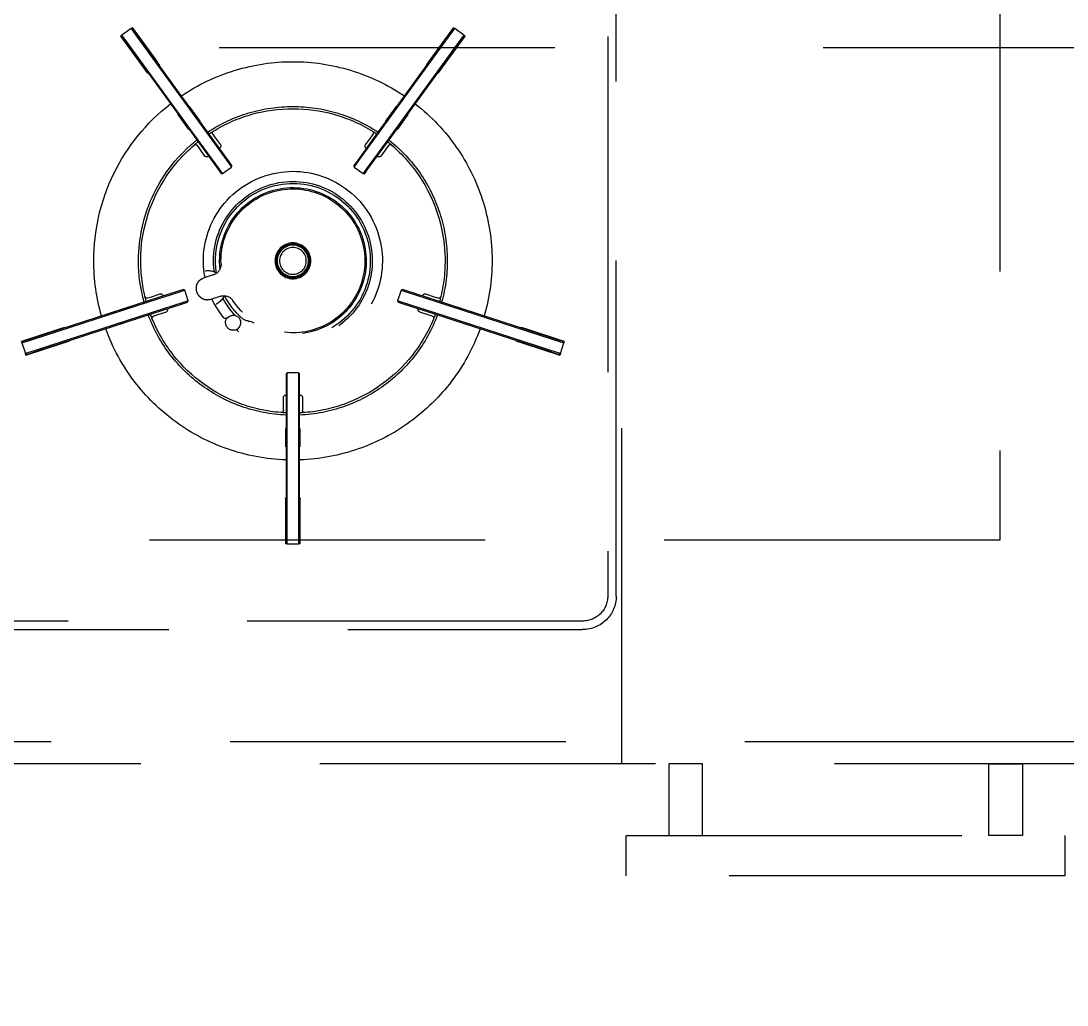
# Model space of a CAD drawing. Header units: millimetres. Extents: x 7294529 to 7346664, y 234399 to 276449.
# Drawn here: x 7334220.8 to 7334688.4, y 250076.6 to 250516.4 of the extents above; entities that cross this region are included whole.
import ezdxf
from ezdxf.xclip import XClip

# ---------------------------------------------------------------- set-up
doc = ezdxf.new("R2010")
doc.units = ezdxf.units.MM
doc.header["$LTSCALE"] = 100
doc.header["$XCLIPFRAME"] = 2
doc.linetypes.add('ST-DASH', pattern=[2.7, 1.5, -1.2])
doc.linetypes.add('U-59B-EX$0$HID', pattern=[2.3, 1.5, -0.8])
doc.layers.add('U-59B-EX$0$FUR_미설치가구', color=8, linetype='U-59B-EX$0$HID')
doc.layers.add('결로방지', color=4, linetype='ST-DASH')

# ---------------------------------------------------------------- blocks, each defined once
blk = doc.blocks.new('U-59B-EX$0$59B_주방가구_1')
at = {"layer": 'U-59B-EX$0$FUR_미설치가구', "linetype": 'U-59B-EX$0$HID'}
for p, q in [((-2038.8, -1537.49, 0), (-2038.8, -972.49, 0)), ((-2035, -972.49, 0), (-2035, -1537.49, 0)), ((-2169.27, -1303.51, 0), (-2163.8, -1286.69, 0)), ((-2165.11, -1291.51, 0), (-2163.72, -1287.23, 0)), ((-2163.09, -1286.91, 0), (-2164.63, -1291.67, 0)), ((-2163.09, -1286.91, 0), (-2163.72, -1287.23, 0)), ((-2163.09, -1286.91, 0), (-2163.32, -1286.83, 0)), ((-2163.09, -1286.91, 0), (-2158.33, -1288.46, 0)), ((-2157.62, -1288.7, 0), (-2163.09, -1305.52, 0)), ((-2159.88, -1293.21, 0), (-2158.33, -1288.46, 0)), ((-2158.01, -1289.09, 0), (-2159.4, -1293.37, 0)), ((-2158.01, -1289.09, 0), (-2158.33, -1288.46, 0)), ((-2158.09, -1288.53, 0), (-2158.33, -1288.46, 0)), ((-2181.95, -1343.34, 0), (-2165.11, -1291.51, 0)), ((-2164.63, -1291.67, 0), (-2181.47, -1343.5, 0)), ((-2176.72, -1345.04, 0), (-2159.88, -1293.21, 0)), ((-2159.4, -1293.37, 0), (-2176.24, -1345.2, 0)), ((-2170.04, -1305.89, 0), (-2169.27, -1303.51, 0)), ((-2163.09, -1305.52, 0), (-2163.86, -1307.9, 0)), ((-2303.61, -1335.66, 0), (-2300.67, -1331.61, 0)), ((-2300.52, -1331.41, 0), (-2300.67, -1331.61, 0)), ((-2299.97, -1331.5, 0), (-2300.67, -1331.61, 0)), ((-2296.63, -1334.55, 0), (-2300.67, -1331.61, 0)), ((-2300.22, -1331.01, 0), (-2285.91, -1341.41, 0)), ((-2299.97, -1331.5, 0), (-2296.33, -1334.15, 0)), ((-2177.07, -1328, 0), (-2179.6, -1335.8, 0)), ((-2176.97, -1328.03, 0), (-2177.07, -1328, 0)), ((-2173.71, -1337.72, 0), (-2171.17, -1329.92, 0)), ((-2171.17, -1329.92, 0), (-2171.27, -1329.89, 0)), ((-2289.73, -1346.67, 0), (-2304.04, -1336.27, 0)), ((-2303.61, -1335.66, 0), (-2303.76, -1335.86, 0)), ((-2303.61, -1335.66, 0), (-2299.57, -1338.6, 0)), ((-2303.61, -1335.66, 0), (-2303.5, -1336.36, 0)), ((-2299.86, -1339, 0), (-2303.5, -1336.36, 0)), ((-2252.53, -1366.59, 0), (-2296.63, -1334.55, 0)), ((-2296.33, -1334.15, 0), (-2252.24, -1366.18, 0)), ((-2179.6, -1335.8, 0), (-2179.51, -1335.83, 0)), ((-2255.77, -1371.04, 0), (-2299.86, -1339, 0)), ((-2299.57, -1338.6, 0), (-2255.47, -1370.63, 0)), ((-2285.91, -1341.41, 0), (-2283.89, -1342.88, 0)), ((-2173.8, -1337.68, 0), (-2173.71, -1337.72, 0)), ((-2186.46, -1357.23, 0), (-2181.95, -1343.34, 0)), ((-2181.47, -1343.5, 0), (-2185.99, -1357.4, 0)), ((-2183.6, -1344.39, 0), (-2184.99, -1348.66, 0)), ((-2183.2, -1343.15, 0), (-2183.6, -1344.39, 0)), ((-2181.24, -1358.95, 0), (-2176.72, -1345.04, 0)), ((-2176.24, -1345.2, 0), (-2180.75, -1359.08, 0)), ((-2175.52, -1347.02, 0), (-2175.12, -1345.78, 0)), ((-2287.71, -1348.14, 0), (-2289.73, -1346.67, 0)), ((-2184.35, -1349.92, 0), (-2184.11, -1350, 0)), ((-2176.91, -1351.29, 0), (-2175.52, -1347.02, 0)), ((-2178.41, -1351.86, 0), (-2178.17, -1351.93, 0)), ((-2265.21, -1356.64, 0), (-2265.27, -1356.72, 0)), ((-2258.57, -1361.46, 0), (-2265.21, -1356.64, 0)), ((-2187.05, -1359.04, 0), (-2186.46, -1357.23, 0)), ((-2186.73, -1359.67, 0), (-2187.05, -1359.04, 0)), ((-2185.99, -1357.4, 0), (-2186.73, -1359.67, 0)), ((-2181.97, -1361.21, 0), (-2186.73, -1359.67, 0)), ((-2181.97, -1361.21, 0), (-2181.24, -1358.95, 0)), ((-2180.75, -1359.08, 0), (-2181.34, -1360.89, 0)), ((-2268.79, -1361.57, 0), (-2268.85, -1361.65, 0)), ((-2268.85, -1361.65, 0), (-2262.22, -1366.47, 0)), ((-2258.63, -1361.54, 0), (-2258.57, -1361.46, 0)), ((-2181.34, -1360.89, 0), (-2181.97, -1361.21, 0)), ((-2262.22, -1366.47, 0), (-2262.16, -1366.39, 0)), ((-2240.71, -1375.18, 0), (-2252.53, -1366.59, 0)), ((-2252.24, -1366.18, 0), (-2240.43, -1374.76, 0)), ((-2250.28, -1366.06, 0), (-2251.34, -1365.29, 0)), ((-2246.65, -1368.7, 0), (-2250.28, -1366.06, 0)), ((-2193.5, -1372.42, 0), (-2192.48, -1369.27, 0)), ((-2192.48, -1369.27, 0), (-2192.02, -1367.86, 0)), ((-2256.34, -1372.17, 0), (-2255.28, -1372.94, 0)), ((-2243.96, -1379.62, 0), (-2255.77, -1371.04, 0)), ((-2255.47, -1370.63, 0), (-2243.64, -1379.23, 0)), ((-2255.28, -1372.94, 0), (-2251.65, -1375.57, 0)), ((-2246.58, -1370.3, 0), (-2246.43, -1370.1, 0)), ((-2195.28, -1372.78, 0), (-2195.24, -1372.78, 0)), ((-2182.97, -1372.36, 0), (-2183.99, -1375.51, 0)), ((-2182.51, -1370.95, 0), (-2182.97, -1372.36, 0)), ((-2250.25, -1375.35, 0), (-2250.1, -1375.15, 0)), ((-2243.64, -1379.23, 0), (-2241.72, -1380.62, 0)), ((-2238.78, -1376.58, 0), (-2241.72, -1380.62, 0)), ((-2238.78, -1376.58, 0), (-2240.71, -1375.18, 0)), ((-2240.43, -1374.76, 0), (-2238.89, -1375.88, 0)), ((-2238.89, -1375.88, 0), (-2238.78, -1376.58, 0)), ((-2182.8, -1376.82, 0), (-2182.76, -1376.85, 0)), ((-2174.18, -1378.44, 0), (-2174.94, -1379.57, 0)), ((-2242.42, -1380.74, 0), (-2243.96, -1379.62, 0)), ((-2241.72, -1380.62, 0), (-2242.42, -1380.74, 0)), ((-2170.53, -1384.14, 0), (-2169.37, -1383.42, 0)), ((-2196.73, -1400.6, 0), (-2197.01, -1401.03, 0)), ((-2194.5, -1402.68, 0), (-2194.22, -1402.25, 0)), ((-2149.8, -1405.49, 0), (-2149.3, -1404.99, 0)), ((-2149.8, -1410.49, 0), (-2149.8, -1405.49, 0)), ((-2147.42, -1405.49, 0), (-2149.8, -1405.49, 0)), ((-2149.3, -1404.99, 0), (-2147.4, -1404.99, 0)), ((-2132.8, -1405.49, 0), (-2147.42, -1405.49, 0)), ((-2147.4, -1404.99, 0), (-2132.8, -1404.99, 0)), ((-2139.8, -1404.74, 0), (-2139.8, -1404.99, 0)), ((-2134.31, -1403.74, 0), (-2138.8, -1403.74, 0)), ((-2133.01, -1403.74, 0), (-2134.31, -1403.74, 0)), ((-2132.8, -1404.99, 0), (-2078.3, -1404.99, 0)), ((-2078.3, -1405.49, 0), (-2132.8, -1405.49, 0)), ((-2116.7, -1404.89, 0), (-2124.9, -1404.89, 0)), ((-2124.9, -1404.89, 0), (-2124.9, -1404.99, 0)), ((-2116.7, -1404.99, 0), (-2116.7, -1404.89, 0)), ((-2093.5, -1404.74, 0), (-2091, -1404.74, 0)), ((-2091, -1404.74, 0), (-2073.31, -1404.74, 0)), ((-2078.3, -1404.99, 0), (-2073.8, -1404.99, 0)), ((-2073.3, -1405.49, 0), (-2078.3, -1405.49, 0)), ((-2073.3, -1405.49, 0), (-2073.8, -1404.99, 0)), ((-2073.3, -1405.49, 0), (-2073.3, -1405.24, 0)), ((-2073.3, -1405.49, 0), (-2073.3, -1410.49, 0)), ((-2149.8, -1410.49, 0), (-2147.42, -1410.49, 0)), ((-2149.3, -1410.99, 0), (-2149.8, -1410.49, 0)), ((-2147.4, -1410.99, 0), (-2149.3, -1410.99, 0)), ((-2147.42, -1410.49, 0), (-2132.8, -1410.49, 0)), ((-2132.8, -1410.99, 0), (-2147.4, -1410.99, 0)), ((-2139.8, -1410.99, 0), (-2139.8, -1411.24, 0)), ((-2132.8, -1410.49, 0), (-2078.3, -1410.49, 0)), ((-2078.3, -1410.99, 0), (-2132.8, -1410.99, 0)), ((-2124.9, -1410.99, 0), (-2124.9, -1411.09, 0)), ((-2124.9, -1411.09, 0), (-2116.7, -1411.09, 0)), ((-2116.7, -1411.09, 0), (-2116.7, -1410.99, 0)), ((-2091, -1411.24, 0), (-2093.5, -1411.24, 0)), ((-2073.31, -1411.24, 0), (-2091, -1411.24, 0)), ((-2078.3, -1410.49, 0), (-2073.3, -1410.49, 0)), ((-2073.8, -1410.99, 0), (-2078.3, -1410.99, 0)), ((-2073.8, -1410.99, 0), (-2073.3, -1410.49, 0)), ((-2073.3, -1410.74, 0), (-2073.3, -1410.49, 0)), ((-2138.8, -1412.24, 0), (-2134.31, -1412.24, 0)), ((-2134.31, -1412.24, 0), (-2133.01, -1412.24, 0)), ((-2243.96, -1436.37, 0), (-2242.42, -1435.25, 0)), ((-2241.72, -1435.36, 0), (-2243.64, -1436.76, 0)), ((-2242.42, -1435.25, 0), (-2241.72, -1435.36, 0)), ((-2241.72, -1435.36, 0), (-2238.78, -1439.4, 0)), ((-2255.77, -1444.95, 0), (-2243.96, -1436.37, 0)), ((-2243.64, -1436.76, 0), (-2255.47, -1445.35, 0)), ((-2240.71, -1440.8, 0), (-2238.78, -1439.4, 0)), ((-2238.78, -1439.4, 0), (-2238.89, -1440.1, 0)), ((-2255.28, -1443.05, 0), (-2256.34, -1443.81, 0)), ((-2251.65, -1440.41, 0), (-2255.28, -1443.05, 0)), ((-2252.53, -1449.4, 0), (-2240.71, -1440.8, 0)), ((-2240.43, -1441.22, 0), (-2252.24, -1449.8, 0)), ((-2250.1, -1440.83, 0), (-2250.25, -1440.63, 0)), ((-2238.89, -1440.1, 0), (-2240.43, -1441.22, 0)), ((-2299.86, -1476.98, 0), (-2255.77, -1444.95, 0)), ((-2255.47, -1445.35, 0), (-2299.57, -1477.38, 0)), ((-2296.63, -1481.43, 0), (-2252.53, -1449.4, 0)), ((-2250.28, -1449.92, 0), (-2246.65, -1447.28, 0)), ((-2246.43, -1445.89, 0), (-2246.58, -1445.69, 0)), ((-2252.24, -1449.8, 0), (-2296.33, -1481.83, 0)), ((-2262.22, -1449.51, 0), (-2268.85, -1454.33, 0)), ((-2262.16, -1449.59, 0), (-2262.22, -1449.51, 0)), ((-2251.34, -1450.69, 0), (-2250.28, -1449.92, 0)), ((-2268.85, -1454.33, 0), (-2268.79, -1454.41, 0)), ((-2265.21, -1459.34, 0), (-2258.57, -1454.52, 0)), ((-2258.57, -1454.52, 0), (-2258.63, -1454.44, 0)), ((-2187.05, -1456.95, 0), (-2186.73, -1456.32, 0)), ((-2186.46, -1458.76, 0), (-2187.05, -1456.95, 0)), ((-2186.73, -1456.32, 0), (-2181.97, -1454.77, 0)), ((-2186.73, -1456.32, 0), (-2185.99, -1458.58, 0)), ((-2181.95, -1472.64, 0), (-2186.46, -1458.76, 0)), ((-2185.99, -1458.58, 0), (-2181.47, -1472.48, 0)), ((-2181.24, -1457.03, 0), (-2181.97, -1454.77, 0)), ((-2181.97, -1454.77, 0), (-2181.34, -1455.09, 0)), ((-2181.34, -1455.09, 0), (-2180.75, -1456.9, 0)), ((-2176.72, -1470.94, 0), (-2181.24, -1457.03, 0)), ((-2180.75, -1456.9, 0), (-2176.24, -1470.79, 0)), ((-2265.27, -1459.26, 0), (-2265.21, -1459.34, 0)), ((-2289.73, -1469.31, 0), (-2287.71, -1467.84, 0)), ((-2184.99, -1467.32, 0), (-2183.6, -1471.59, 0)), ((-2184.11, -1465.98, 0), (-2184.35, -1466.06, 0)), ((-2178.17, -1464.05, 0), (-2178.41, -1464.13, 0)), ((-2175.52, -1468.96, 0), (-2176.91, -1464.69, 0)), ((-2304.04, -1479.71, 0), (-2289.73, -1469.31, 0)), ((-2183.6, -1471.59, 0), (-2183.2, -1472.83, 0)), ((-2165.11, -1524.47, 0), (-2181.95, -1472.64, 0)), ((-2181.47, -1472.48, 0), (-2164.63, -1524.32, 0)), ((-2159.88, -1522.77, 0), (-2176.72, -1470.94, 0)), ((-2176.24, -1470.79, 0), (-2159.4, -1522.62, 0)), ((-2175.12, -1470.2, 0), (-2175.52, -1468.96, 0)), ((-2299.57, -1477.38, 0), (-2303.61, -1480.32, 0)), ((-2303.5, -1479.63, 0), (-2299.86, -1476.98, 0)), ((-2285.91, -1474.57, 0), (-2300.22, -1484.97, 0)), ((-2283.89, -1473.1, 0), (-2285.91, -1474.57, 0)), ((-2303.76, -1480.12, 0), (-2303.61, -1480.32, 0)), ((-2303.5, -1479.63, 0), (-2303.61, -1480.32, 0)), ((-2300.67, -1484.37, 0), (-2303.61, -1480.32, 0)), ((-2300.67, -1484.37, 0), (-2296.63, -1481.43, 0)), ((-2296.33, -1481.83, 0), (-2299.97, -1484.48, 0)), ((-2179.51, -1480.15, 0), (-2179.6, -1480.18, 0)), ((-2179.6, -1480.18, 0), (-2177.07, -1487.98, 0)), ((-2173.71, -1478.27, 0), (-2173.8, -1478.3, 0)), ((-2171.17, -1486.07, 0), (-2173.71, -1478.27, 0)), ((-2300.67, -1484.37, 0), (-2299.97, -1484.48, 0)), ((-2300.67, -1484.37, 0), (-2300.52, -1484.57, 0)), ((-2171.27, -1486.1, 0), (-2171.17, -1486.07, 0)), ((-2177.07, -1487.98, 0), (-2176.97, -1487.95, 0)), ((-2169.27, -1512.47, 0), (-2170.04, -1510.09, 0)), ((-2163.86, -1508.08, 0), (-2163.09, -1510.46, 0)), ((-2163.8, -1529.3, 0), (-2169.27, -1512.47, 0)), ((-2163.09, -1510.46, 0), (-2157.62, -1527.29, 0)), ((-2158.33, -1527.53, 0), (-2159.88, -1522.77, 0)), ((-2159.4, -1522.62, 0), (-2158.01, -1526.9, 0)), ((-2163.72, -1528.75, 0), (-2165.11, -1524.47, 0)), ((-2164.63, -1524.32, 0), (-2163.09, -1529.07, 0)), ((-2163.72, -1528.75, 0), (-2163.09, -1529.07, 0)), ((-2158.33, -1527.53, 0), (-2163.09, -1529.07, 0)), ((-2158.33, -1527.53, 0), (-2158.01, -1526.9, 0)), ((-2158.33, -1527.53, 0), (-2158.09, -1527.45, 0)), ((-2163.32, -1529.15, 0), (-2163.09, -1529.07, 0)), ((-2530, -1548.69, 0), (-2050, -1548.69, 0)), ((-2050, -1552.49, 0), (-2530, -1552.49, 0)), ((-1975, -1555, 0), (-2185, -1555, 0)), ((-1975, -1555, 0), (-2175, -1555, 0))]:
    blk.add_line(p, q, dxfattribs=at)
blk.add_lwpolyline([(-25, -700), (-25, -25), (-2575, -25), (-2575, -2500), (-1020, -2500), (-1020, -1800), (-1975, -1800), (-1975, -700)], close=True, dxfattribs=at)
blk.add_lwpolyline([(-25, -690), (-1985, -690), (-1985, -1810), (-1030, -1810), (-1030, -2490), (-2255, -2490)], dxfattribs=at)
at = {"layer": 'U-59B-EX$0$FUR_미설치가구', "linetype": 'U-59B-EX$0$HID', "elevation": 0}
for points in [[(-2075, -825.94), (-2575, -825.94), (-2575, -1723.94), (-2075, -1723.94)], [(-1943, -1557), (-1943, -1753), (-1925, -1753), (-1925, -1557)], [(-1943, -1576), (-1943, -1591), (-1975, -1591), (-1975, -1576)], [(-1943, -1734), (-1943, -1719), (-1975, -1719), (-1975, -1734)]]:
    blk.add_lwpolyline(points, close=True, dxfattribs=at)
at = {"layer": 'U-59B-EX$0$FUR_미설치가구', "linetype": 'U-59B-EX$0$HID'}
for radius in [8, 7.5, 7, 6]:
    blk.add_circle((-2199.8, -1407.99, 0), radius, dxfattribs=at)
for centre, radius, start, end in [((-2164.71, -1290.49, 0), 3.91, 69.2902, 76.62), ((-2159.25, -1292.66, 0), 4.29, 67.7031, 74.3867), ((-2169.57, -1306.04, 0), 0.5, 162, 222), ((-2164.34, -1307.74, 0), 0.5, 282, 342), ((-2199.8, -1407.99, 0), 89, 90, 142.0683), ((-2199.8, -1407.99, 0), 89, 73.9317, 90), ((-2199.8, -1407.99, 0), 89, 1.9317, 70.0683), ((-2296.95, -1333.79, 0), 4.29, 139.7031, 146.3867), ((-2300.7, -1338.31, 0), 3.91, 141.2902, 148.62), ((-2199.8, -1407.99, 0), 69, 90, 141.5081), ((-2199.8, -1407.99, 0), 68, 76.4942, 139.5058), ((-2199.8, -1407.99, 0), 69, 74.4919, 90), ((-2199.8, -1407.99, 0), 68, 74.7804, 76.4942), ((-2184.15, -1342.84, 0), 1, 342, 76.4942), ((-2284.18, -1343.29, 0), 0.5, 354, 54), ((-2199.8, -1407.99, 0), 68, 74.5286, 74.7804), ((-2199.8, -1407.99, 0), 68, 69.2196, 69.4714), ((-2199.8, -1407.99, 0), 68, 67.506, 69.2196), ((-2199.8, -1407.99, 0), 69, 2.4919, 69.5081), ((-2174.17, -1346.09, 0), 1, 67.5058, 162), ((-2199.8, -1407.99, 0), 68, 4.4942, 67.5058), ((-2287.41, -1347.73, 0), 0.5, 234, 294), ((-2184.04, -1348.97, 0), 1, 162, 252), ((-2177.86, -1350.98, 0), 1, 252, 342), ((-2199.8, -1407.99, 0), 89, 145.9317, 214.0683), ((-2250.75, -1364.48, 0), 1, 139.5058, 234), ((-2199.8, -1407.99, 0), 69, 146.4919, 213.5081), ((-2199.8, -1407.99, 0), 68, 141.2196, 141.4714), ((-2247.24, -1369.51, 0), 1, 324, 54), ((-2199.8, -1407.99, 0), 40, 84.1386, 37.4632), ((-2199.8, -1407.99, 0), 40, 83.1178, 84.1386), ((-2187.44, -1369.95, 0), 8, 173.0167, 202.2991), ((-2187.69, -1369.92, 0), 7.74, 171.7503, 173.0372), ((-2199.8, -1407.99, 0), 40, 79.1808, 83.1178), ((-2188.17, -1369.5, 0), 4.16, 162.1446, 162.3318), ((-2188.13, -1369.1, 0), 4.08, 161.9769, 162.2104), ((-2188.27, -1369.03, 0), 3.93, 152.1757, 162.3109), ((-2199.8, -1407.99, 0), 68, 148.4942, 211.5058), ((-2199.8, -1407.99, 0), 68, 146.7804, 148.4942), ((-2256.92, -1372.98, 0), 1, 54, 148.4942), ((-2199.8, -1407.99, 0), 68, 146.5286, 146.7804), ((-2199.8, -1407.99, 0), 35.5, 82.6786, 40.8307), ((-2199.8, -1407.99, 0), 34.6, 81.5963, 62.4037), ((-2198.25, -1370.87, 0), 5, 283.2111, 342), ((-2187.44, -1369.95, 0), 7.99, 202.2971, 207.4838), ((-2197.08, -1391.07, 0), 17.47, 81.0898, 82.3036), ((-2199.8, -1407.99, 0), 34.6, 80.7485, 80.9822), ((-2192.35, -1364.74, 0), 9.29, 257.8461, 258.3473), ((-2187.44, -1369.95, 0), 8, 301.7009, 330.9833), ((-2199.8, -1407.99, 0), 40, 60.8822, 64.8192), ((-2186.35, -1369.67, 0), 4.05, 341.6726, 351.7418), ((-2187.21, -1370.07, 0), 7.74, 330.9628, 332.2497), ((-2199.8, -1407.99, 0), 40, 59.8614, 60.8822), ((-2199.8, -1407.99, 0), 40, 50.5368, 59.8614), ((-2251.06, -1374.77, 0), 1, 234, 324), ((-2199.8, -1407.99, 0), 32.75, 90, 60.2863), ((-2199.8, -1407.99, 0), 32.15, 99.302, 44.6224), ((-2199.8, -1407.98, 0), 32.14, 97.2355, 99.3023), ((-2199.8, -1407.99, 0), 32.15, 87.6154, 97.2358), ((-2199.8, -1407.99, 0), 32.75, 83.7137, 90), ((-2198.25, -1370.87, 0), 5, 267.6154, 276.0577), ((-2198.25, -1370.88, 0), 5, 276.0558, 283.213), ((-2179.23, -1377.05, 0), 5, 162, 221.4228), ((-2180.4, -1368.62, 0), 9.3, 245.6866, 246.1534), ((-2199.8, -1407.99, 0), 34.6, 63.0139, 63.2479), ((-2199.8, -1407.99, 0), 34.3, 41.5504, 62.9822), ((-2191.89, -1392.38, 0), 17.1, 61.6654, 62.9007), ((-2187.44, -1369.95, 0), 7.99, 296.5162, 301.7029), ((-2199.8, -1407.99, 0), 35.5, 47.1693, 61.3214), ((-2175.02, -1377.88, 0), 1, 353.3505, 50.3988), ((-2172.25, -1381.39, 0), 3.5, 323.6342, 124.2344), ((-2175, -1377.89, 0), 0.991, 325.8742, 353.3382), ((-2179.24, -1377.06, 0), 5, 221.4209, 228.5385), ((-2179.23, -1377.05, 0), 5, 228.5366, 236.3846), ((-2199.8, -1407.99, 0), 32.15, 46.6859, 56.3846), ((-2175.52, -1381.82, 0), 0.201, 224.1335, 249.0926), ((-2175.64, -1382.25, 0), 0.252, 19.8144, 79.0699), ((-2172.25, -1381.39, 0), 3.25, 146, 193.8988), ((-2172.25, -1381.39, 0), 3.25, 193.8988, 254.1012), ((-2168.85, -1384.26, 0), 0.992, 94.6696, 122.118), ((-2168.85, -1384.27, 0), 1, 37.6012, 94.6495), ((-2199.79, -1407.98, 0), 32.14, 44.6221, 46.6862), ((-2177.87, -1388.56, 0), 5, 4.3191, 41.5504), ((-2172.25, -1381.39, 0), 3.25, 254.1012, 302), ((-2172.8, -1384.64, 0), 0.195, 198.5502, 224.2237), ((-2167.9, -1387.8, 0), 5, 184.3191, 212.3276), ((-2133.01, -1402.74, 0), 1, 270, 4.4942), ((-2199.8, -1407.99, 0), 68, 2.7804, 4.4942), ((-2138.8, -1404.74, 0), 1, 90, 180), ((-2199.8, -1407.99, 0), 68, 2.5286, 2.7804), ((-2093.5, -1405.24, 0), 0.5, 90, 150), ((-2077.21, -1405.06, 0), 3.91, 357.2902, 4.62), ((-2199.8, -1407.99, 0), 69, 290.4919, 357.5081), ((-2199.8, -1407.99, 0), 89, 289.9317, 358.0683), ((-2138.8, -1411.24, 0), 1, 180, 270), ((-2199.8, -1407.99, 0), 68, 355.506, 357.2196), ((-2199.8, -1407.99, 0), 68, 357.2196, 357.4714), ((-2093.5, -1410.74, 0), 0.5, 210, 270), ((-2077.59, -1410.92, 0), 4.29, 355.7031, 2.3867), ((-2199.8, -1407.99, 0), 68, 292.4942, 355.5058), ((-2133.01, -1413.24, 0), 1, 355.5058, 90), ((-2199.8, -1407.99, 0), 68, 211.506, 213.2196), ((-2256.92, -1443, 0), 1, 211.5058, 306), ((-2251.06, -1441.22, 0), 1, 36, 126), ((-2199.8, -1407.99, 0), 68, 213.2196, 213.4714), ((-2247.24, -1446.48, 0), 1, 306, 36), ((-2199.8, -1407.99, 0), 69, 218.4919, 285.5081), ((-2199.8, -1407.99, 0), 68, 218.5286, 218.7804), ((-2250.75, -1451.5, 0), 1, 126, 220.4942), ((-2199.8, -1407.99, 0), 68, 220.4942, 283.5058), ((-2199.8, -1407.99, 0), 89, 217.9317, 286.0683), ((-2287.41, -1468.25, 0), 0.5, 66, 126), ((-2184.04, -1467.01, 0), 1, 108, 198), ((-2177.86, -1465, 0), 1, 18, 108), ((-2284.18, -1472.7, 0), 0.5, 306, 6), ((-2199.8, -1407.99, 0), 68, 290.5286, 290.7804), ((-2199.8, -1407.99, 0), 68, 290.7804, 292.4942), ((-2174.17, -1469.89, 0), 1, 198, 292.4942), ((-2184.15, -1473.14, 0), 1, 283.5058, 18), ((-2199.8, -1407.99, 0), 68, 283.506, 285.2196), ((-2199.8, -1407.99, 0), 68, 285.2196, 285.4714), ((-2300.39, -1477.46, 0), 4.29, 211.7031, 218.3867), ((-2297.25, -1482.42, 0), 3.91, 213.2902, 220.62), ((-2169.57, -1509.94, 0), 0.5, 138, 198), ((-2164.34, -1508.24, 0), 0.5, 18, 78), ((-2159.13, -1523.68, 0), 3.91, 285.2902, 292.62), ((-2164.82, -1525.13, 0), 4.29, 283.7031, 290.3867), ((-2050, -1537.49, 0), 11.2, 270, 0), ((-2050, -1537.49, 0), 15, 270, 0)]:
    blk.add_arc(centre, radius, start, end, dxfattribs=at)
for points, knots in [([(-2251.51, -1363.83, 0), (-2251.52, -1363.84, 0), (-2251.66, -1364.01, 0), (-2252.14, -1364.58, 0), (-2252.48, -1364.99, 0), (-2252.81, -1365.4, 0)], [0.0085795, 0.0085795, 0.0085795, 0.0085795, 0.5, 0.5, 1, 1, 1, 1]), ([(-2182.34, -1370.26, 0), (-2182.34, -1370.22, 0), (-2182.32, -1370.13, 0), (-2182.31, -1369.96, 0), (-2182.3, -1369.77, 0), (-2182.3, -1369.58, 0), (-2182.31, -1369.38, 0), (-2182.33, -1369.19, 0), (-2182.35, -1369, 0), (-2182.39, -1368.81, 0), (-2182.43, -1368.62, 0), (-2182.49, -1368.43, 0), (-2182.55, -1368.24, 0), (-2182.62, -1368.06, 0), (-2182.7, -1367.87, 0), (-2182.78, -1367.69, 0), (-2182.88, -1367.52, 0), (-2182.98, -1367.34, 0), (-2183.09, -1367.17, 0), (-2183.21, -1367.01, 0), (-2183.34, -1366.84, 0), (-2183.47, -1366.69, 0), (-2183.61, -1366.53, 0), (-2183.75, -1366.39, 0), (-2183.91, -1366.24, 0), (-2184.07, -1366.11, 0), (-2184.23, -1365.98, 0), (-2184.4, -1365.85, 0), (-2184.58, -1365.73, 0), (-2184.76, -1365.62, 0), (-2184.94, -1365.52, 0), (-2185.13, -1365.42, 0), (-2185.32, -1365.33, 0), (-2185.52, -1365.25, 0), (-2185.72, -1365.17, 0), (-2185.92, -1365.1, 0), (-2186.12, -1365.04, 0), (-2186.33, -1364.99, 0), (-2186.54, -1364.95, 0), (-2186.75, -1364.91, 0), (-2186.96, -1364.88, 0), (-2187.17, -1364.86, 0), (-2187.38, -1364.85, 0), (-2187.59, -1364.85, 0), (-2187.8, -1364.85, 0), (-2188.01, -1364.86, 0), (-2188.22, -1364.89, 0), (-2188.43, -1364.92, 0), (-2188.63, -1364.95, 0), (-2188.83, -1365, 0), (-2189.03, -1365.05, 0), (-2189.23, -1365.11, 0), (-2189.42, -1365.18, 0), (-2189.61, -1365.26, 0), (-2189.79, -1365.34, 0), (-2189.97, -1365.43, 0), (-2190.14, -1365.53, 0), (-2190.31, -1365.64, 0), (-2190.48, -1365.75, 0), (-2190.63, -1365.87, 0), (-2190.79, -1366, 0), (-2190.93, -1366.13, 0), (-2191.07, -1366.26, 0), (-2191.2, -1366.41, 0), (-2191.32, -1366.56, 0), (-2191.44, -1366.71, 0), (-2191.55, -1366.87, 0), (-2191.65, -1367.03, 0), (-2191.71, -1367.14, 0), (-2191.74, -1367.2, 0)], [0, 0, 0, 0, 0.008353, 0.023218, 0.038088, 0.052965, 0.06785, 0.082744, 0.097649, 0.112566, 0.127493, 0.142433, 0.157385, 0.17235, 0.187326, 0.202314, 0.217313, 0.232323, 0.247343, 0.262373, 0.277411, 0.292458, 0.307512, 0.322573, 0.33764, 0.352713, 0.36779, 0.382872, 0.397958, 0.413047, 0.428138, 0.443232, 0.458329, 0.473427, 0.488526, 0.503627, 0.518729, 0.533831, 0.548933, 0.564035, 0.579137, 0.594238, 0.609338, 0.624436, 0.639532, 0.654626, 0.669717, 0.684804, 0.699887, 0.714965, 0.730037, 0.745103, 0.760161, 0.775212, 0.790254, 0.805286, 0.820307, 0.835318, 0.850317, 0.865304, 0.880278, 0.895239, 0.910188, 0.925124, 0.940048, 0.954959, 0.96986, 0.98475, 1, 1, 1, 1]), ([(-2195.24, -1372.78, 0), (-2195.15, -1372.78, 0), (-2195.06, -1372.79, 0), (-2194.92, -1372.86, 0), (-2194.87, -1372.92, 0), (-2194.84, -1372.98, 0)], [0, 0, 0, 0, 0.5, 0.5, 1, 1, 1, 1]), ([(-2183.24, -1376.76, 0), (-2183.18, -1376.72, 0), (-2183.1, -1376.71, 0), (-2182.95, -1376.73, 0), (-2182.87, -1376.77, 0), (-2182.8, -1376.82, 0)], [0, 0, 0, 0, 0.5, 0.5, 1, 1, 1, 1]), ([(-2172.98, -1384.71, 0), (-2173, -1384.65, 0), (-2173.02, -1384.61, 0), (-2173.07, -1384.54, 0), (-2173.1, -1384.52, 0), (-2173.14, -1384.51, 0)], [0, 0, 0, 0, 0.5, 0.5, 1, 1, 1, 1]), ([(-2252.81, -1450.58, 0), (-2252.48, -1451, 0), (-2252.14, -1451.4, 0), (-2251.66, -1451.98, 0), (-2251.51, -1452.15, 0), (-2251.51, -1452.15, 0)], [0, 0, 0, 0, 0.5, 0.5, 0.9960386, 0.9960386, 0.9960386, 0.9960386])]:
    blk.add_open_spline(points, degree=3, knots=knots, dxfattribs=at)
blk = doc.blocks.new('U-59B-EX', base_point=(0, 0))
blk.add_blockref('U-59B-EX$0$59B_주방가구_1', (2800, -135))

msp = doc.modelspace()

# ---------------------------------------------------------------- block references
ref = msp.add_blockref('U-59B-EX', (7332799.36, 251009.38), dxfattribs=dict(xscale=-1, rotation=90))
XClip(ref).set_block_clipping_path([(-200.0000000025, 18.6626555426), (-199.9999999993, -1902.3864105549), (-2065.0000000006, -1902.3864105558), (-2065.0000000006, -980.0000000009), (-5945.0000000005, -980.0000000009), (-5945.0000000005, -9365), (8309.9999999995, -9365), (8309.9999999995, 1.3373444583)])

# ---------------------------------------------------------------- next in the draw order: linework, layer by layer
at = {"layer": '결로방지'}
msp.add_lwpolyline([(7339514.36, 247399.38), (7339514.36, 247734.38), (7340964.36, 247734.38), (7340964.36, 256494.38), (7338429.36, 256494.38), (7338429.36, 254624.38), (7334284.36, 254624.38), (7334284.36, 253524.38), (7335539.36, 253524.38), (7335539.36, 250504.38), (7332924.36, 250504.38)], dxfattribs=at)

doc.saveas('drawing.dxf')
